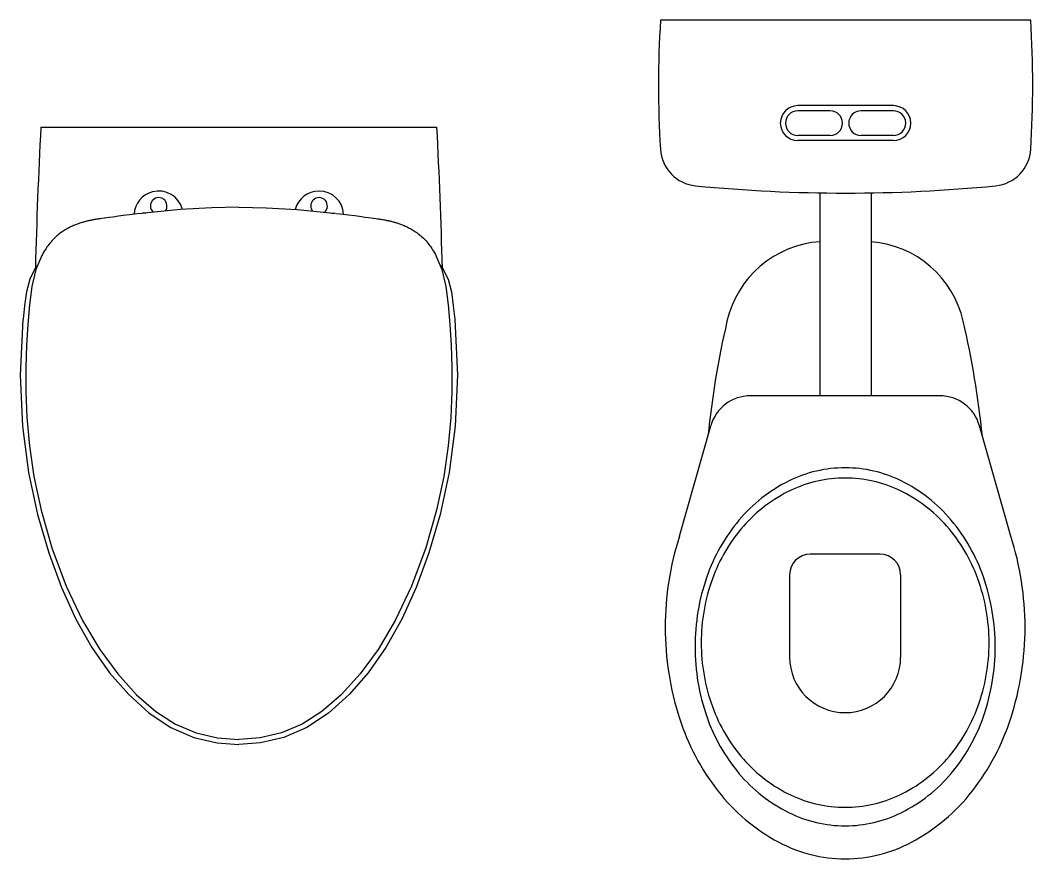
# Model space of a CAD drawing. Header units: inches. Extents: x -4069 to 370, y 13184 to 18341.
# Drawn here: x -2012 to -1028, y 13265 to 14080 of the extents above; entities that cross this region are included whole.
import ezdxf

# ---------------------------------------------------------------- set-up
doc = ezdxf.new("R2010")
doc.units = ezdxf.units.IN
doc.header["$MEASUREMENT"] = 0
doc.layers.add('freecads.com', color=7, linetype='Continuous')

msp = doc.modelspace()

# ---------------------------------------------------------------- linework, layer by layer
at = {"layer": 'freecads.com'}
for p, q in [((-1029.703152167138, 14080.21340680577), (-1389.703152167138, 14080.21340680577)), ((-1163.203152167138, 13997.21340680577), (-1256.203152167138, 13997.21340680577)), ((-1224.703152167138, 13992.21340680577), (-1256.203152167138, 13992.21340680577)), ((-1163.203152167138, 13992.21340680577), (-1194.703152167138, 13992.21340680577)), ((-1992.422837136975, 13976.34958661314), (-1607.144942480336, 13976.34958661314)), ((-1224.703152167138, 13968.21340680577), (-1256.203152167138, 13968.21340680577)), ((-1163.203152167138, 13963.21340680577), (-1256.203152167138, 13963.21340680577)), ((-1163.203152167138, 13968.21340680577), (-1194.703152167138, 13968.21340680577)), ((-1234.703152167138, 13912.42175460875), (-1234.703152167138, 13715.21340680577)), ((-1184.703152167138, 13912.42175460875), (-1184.703152167138, 13715.21340680577)), ((-1856.559317265368, 13896.13691017953), (-1888.60766672805, 13893.03397631583)), ((-1826.195548761367, 13897.95001502604), (-1856.559317265368, 13896.13691017953)), ((-1799.783889808656, 13898.50083168819), (-1826.195548761367, 13897.95001502604)), ((-1799.783889808656, 13898.50083168819), (-1773.372230855945, 13897.95001502604)), ((-1773.372230855945, 13897.95001502604), (-1743.008462351943, 13896.13691017953)), ((-1743.008462351943, 13896.13691017953), (-1710.960112889261, 13893.03397631577)), ((-1949.445367068482, 13884.41369555229), (-1950.230280812095, 13884.20254916513)), ((-1948.678813880273, 13884.61107152295), (-1949.445367068482, 13884.41369555229)), ((-1947.921440969767, 13884.7992672159), (-1948.678813880273, 13884.61107152295)), ((-1947.182428614549, 13884.97828263104), (-1947.921440969767, 13884.7992672159)), ((-1946.45718667606, 13885.14352762974), (-1947.182428614549, 13884.97828263104)), ((-1945.750305292859, 13885.30418248954), (-1946.45718667606, 13885.14352762974)), ((-1945.057194326269, 13885.45565707168), (-1945.750305292859, 13885.30418248954)), ((-1944.382443915085, 13885.59795137601), (-1945.057194326269, 13885.45565707168)), ((-1943.730644198098, 13885.73106540276), (-1944.382443915085, 13885.59795137601)), ((-1943.092614897723, 13885.85958929059), (-1943.730644198098, 13885.73106540276)), ((-1942.46835601396, 13885.98352303963), (-1943.092614897723, 13885.85958929059)), ((-1941.862457685485, 13886.09827651085), (-1942.46835601396, 13885.98352303963)), ((-1941.265739634713, 13886.20384970449), (-1941.862457685485, 13886.09827651085)), ((-1940.113614783004, 13886.41040595285), (-1941.265739634713, 13886.20384970449)), ((-1939.0119814586, 13886.59860164569), (-1940.113614783004, 13886.41040595285)), ((-1937.951659383798, 13886.76843678324), (-1939.0119814586, 13886.59860164569)), ((-1936.941828836418, 13886.92450150418), (-1937.951659383798, 13886.76843678324)), ((-1935.982489816459, 13887.07138594742), (-1936.941828836418, 13886.92450150418)), ((-1934.62839885518, 13887.26876191808), (-1935.982489816459, 13887.07138594742)), ((-1932.975948868632, 13887.49826886064), (-1934.62839885518, 13887.26876191808)), ((-1930.437602083628, 13887.84252927454), (-1932.975948868632, 13887.49826886064)), ((-1925.824512537649, 13888.50809940802), (-1930.703830136998, 13887.80580816373)), ((-1922.459940759312, 13888.97170343205), (-1925.824512537649, 13888.50809940802)), ((-1917.002265664596, 13889.70153550945), (-1922.459940759312, 13888.97170343205)), ((-1912.435077507245, 13890.29366342131), (-1917.002265664596, 13889.70153550945)), ((-1906.238390057428, 13891.06021660964), (-1912.435077507245, 13890.29366342131)), ((-1898.692201785241, 13891.96447396338), (-1906.238390057428, 13891.06021660964)), ((-1893.955178490221, 13892.51070048673), (-1898.692201785241, 13891.96447396338)), ((-1892.959118359453, 13892.60709340261), (-1893.532885715911, 13892.55201173639)), ((-1891.733551286008, 13892.71266659619), (-1892.959118359453, 13892.60709340261)), ((-1890.462082824051, 13892.83201020632), (-1891.733551286008, 13892.71266659619)), ((-1888.60766672805, 13893.03397631583), (-1890.27388713121, 13892.85037076172)), ((-1710.960112889261, 13893.03397631577), (-1709.293892486101, 13892.85037076172)), ((-1709.10569679326, 13892.83201020632), (-1707.834228331303, 13892.71266659619)), ((-1707.834228331303, 13892.71266659619), (-1706.608661257858, 13892.60709340261)), ((-1706.608661257858, 13892.60709340261), (-1706.0348939014, 13892.55201173639)), ((-1705.61260112709, 13892.51070048673), (-1700.87557783207, 13891.96447396338)), ((-1700.87557783207, 13891.96447396338), (-1693.329389559884, 13891.06021660958)), ((-1693.329389559884, 13891.06021660958), (-1687.132702110066, 13890.29366342131)), ((-1687.132702110066, 13890.29366342131), (-1682.565513952715, 13889.70153550945)), ((-1682.565513952715, 13889.70153550945), (-1677.107838857999, 13888.97170343205)), ((-1677.107838857999, 13888.97170343205), (-1673.743267079662, 13888.50809940802)), ((-1673.743267079662, 13888.50809940802), (-1668.863949480314, 13887.80580816373)), ((-1669.130177533683, 13887.84252927454), (-1666.591830748795, 13887.49826886064)), ((-1666.591830748795, 13887.49826886064), (-1664.939380762131, 13887.26876191808)), ((-1664.939380762131, 13887.26876191808), (-1663.585289800852, 13887.07138594742)), ((-1663.585289800852, 13887.07138594742), (-1662.625950780894, 13886.92450150418)), ((-1662.625950780894, 13886.92450150418), (-1661.616120233513, 13886.76843678324)), ((-1661.616120233513, 13886.76843678324), (-1660.555798158712, 13886.59860164569)), ((-1660.555798158712, 13886.59860164569), (-1659.454164834307, 13886.41040595285)), ((-1659.454164834307, 13886.41040595285), (-1658.302039982598, 13886.20384970449)), ((-1658.302039982598, 13886.20384970449), (-1657.705321931826, 13886.09827651085)), ((-1657.705321931826, 13886.09827651085), (-1657.099423603468, 13885.98352303963)), ((-1657.099423603468, 13885.98352303963), (-1656.475164719588, 13885.85958929059)), ((-1656.475164719588, 13885.85958929059), (-1655.837135419213, 13885.73106540276)), ((-1655.837135419213, 13885.73106540276), (-1655.180745563433, 13885.59795137601)), ((-1655.180745563433, 13885.59795137601), (-1654.510585291042, 13885.45565707168)), ((-1654.510585291042, 13885.45565707168), (-1653.817474324453, 13885.30418248954)), ((-1653.817474324453, 13885.30418248954), (-1653.110592941252, 13885.14352762974)), ((-1653.110592941252, 13885.14352762974), (-1652.385351002762, 13884.97828263104)), ((-1652.385351002762, 13884.97828263104), (-1651.646338647544, 13884.7992672159)), ((-1651.646338647544, 13884.7992672159), (-1650.888965737038, 13884.61107152295)), ((-1650.888965737038, 13884.61107152295), (-1650.12241254883, 13884.41369555229)), ((-1650.12241254883, 13884.41369555229), (-1649.337498805216, 13884.20254916513)), ((-1971.689179943838, 13874.54030688231), (-1972.731141463235, 13873.80588466606)), ((-1970.651808563351, 13875.23800798775), (-1971.689179943838, 13874.54030688231)), ((-1969.614437182863, 13875.90357812123), (-1970.651808563351, 13875.23800798775)), ((-1968.581655941285, 13876.54160742161), (-1969.614437182863, 13875.90357812123)), ((-1967.5534648385, 13877.14750575008), (-1968.581655941285, 13876.54160742161)), ((-1966.529863874508, 13877.72586324539), (-1967.5534648385, 13877.14750575008)), ((-1965.506262910632, 13878.27667990759), (-1966.529863874508, 13877.72586324539)), ((-1964.496432363252, 13878.79536559784), (-1965.506262910632, 13878.27667990759)), ((-1963.500372232367, 13879.29110059382), (-1964.496432363252, 13878.79536559784)), ((-1962.513492379301, 13879.7638848955), (-1963.500372232367, 13879.29110059382)), ((-1961.540382942731, 13880.20453822533), (-1962.513492379301, 13879.7638848955)), ((-1960.585634061565, 13880.62683099964), (-1961.540382942731, 13880.20453822533)), ((-1959.644655597011, 13881.02158294096), (-1960.585634061565, 13880.62683099964)), ((-1958.726627826654, 13881.39338418791), (-1959.644655597011, 13881.02158294096)), ((-1957.817780334, 13881.74682487945), (-1958.726627826654, 13881.39338418791)), ((-1956.927293396751, 13882.07731487685), (-1957.817780334, 13881.74682487945)), ((-1956.050576876114, 13882.39403445753), (-1956.927293396751, 13882.07731487685)), ((-1955.187630771972, 13882.69239348291), (-1956.050576876114, 13882.39403445753)), ((-1954.333864945533, 13882.97698209174), (-1955.187630771972, 13882.69239348291)), ((-1953.489279396796, 13883.24780028397), (-1954.333864945533, 13882.97698209174)), ((-1952.653874125877, 13883.50484805969), (-1953.489279396796, 13883.24780028397)), ((-1951.832239271338, 13883.75271555771), (-1952.653874125877, 13883.50484805969)), ((-1951.024374833527, 13883.98222250027), (-1951.832239271338, 13883.75271555771)), ((-1950.230280812095, 13884.20254916513), (-1951.024374833527, 13883.98222250027)), ((-1649.337498805216, 13884.20254916513), (-1648.543404783784, 13883.98222250027)), ((-1648.543404783784, 13883.98222250027), (-1647.735540345973, 13883.75271555771)), ((-1647.735540345973, 13883.75271555771), (-1646.913905491434, 13883.50484805963)), ((-1646.913905491434, 13883.50484805963), (-1646.078500220516, 13883.24780028397)), ((-1646.078500220516, 13883.24780028397), (-1645.233914671779, 13882.97698209169)), ((-1645.233914671779, 13882.97698209169), (-1644.380148845339, 13882.69239348291)), ((-1644.380148845339, 13882.69239348291), (-1643.517202741197, 13882.39403445753)), ((-1643.517202741197, 13882.39403445753), (-1642.64048622056, 13882.07731487679)), ((-1642.64048622056, 13882.07731487679), (-1641.749999283311, 13881.74682487945)), ((-1641.749999283311, 13881.74682487945), (-1640.841151790657, 13881.39338418785)), ((-1640.841151790657, 13881.39338418785), (-1639.923124020301, 13881.0215829409)), ((-1639.923124020301, 13881.0215829409), (-1638.982145555747, 13880.62683099964)), ((-1638.982145555747, 13880.62683099964), (-1638.027396674581, 13880.20453822533)), ((-1638.027396674581, 13880.20453822533), (-1637.05428723801, 13879.7638848955)), ((-1637.05428723801, 13879.7638848955), (-1636.067407384944, 13879.29110059377)), ((-1636.067407384944, 13879.29110059377), (-1635.071347254059, 13878.79536559784)), ((-1635.071347254059, 13878.79536559784), (-1634.061516706679, 13878.27667990759)), ((-1634.061516706679, 13878.27667990759), (-1633.037915742803, 13877.72586324539)), ((-1633.037915742803, 13877.72586324539), (-1632.014314778811, 13877.14750575008)), ((-1632.014314778811, 13877.14750575008), (-1630.986123676026, 13876.54160742161)), ((-1630.986123676026, 13876.54160742161), (-1629.953342434448, 13875.90357812123)), ((-1629.953342434448, 13875.90357812123), (-1628.915971053961, 13875.23800798775)), ((-1628.915971053961, 13875.23800798775), (-1627.874009534564, 13874.54030688225)), ((-1627.874009534564, 13874.54030688225), (-1626.836638154076, 13873.80588466606)), ((-1981.819616389541, 13865.6813388985), (-1982.774365270707, 13864.60265626836)), ((-1980.85109709188, 13866.72789055669), (-1981.819616389541, 13865.6813388985)), ((-1979.8733975164, 13867.73313096522), (-1980.85109709188, 13866.72789055669)), ((-1978.877337385631, 13868.70165026294), (-1979.8733975164, 13867.73313096522)), ((-1977.872096977044, 13869.6380385887), (-1978.877337385631, 13868.70165026294)), ((-1976.857676290871, 13870.53770580366), (-1977.872096977044, 13869.6380385887)), ((-1975.834075326995, 13871.40524204659), (-1976.857676290871, 13870.53770580366)), ((-1974.80588422421, 13872.24064731763), (-1975.834075326995, 13871.40524204659)), ((-1973.768512843722, 13873.03933147779), (-1974.80588422421, 13872.24064731763)), ((-1972.731141463235, 13873.80588466606), (-1973.768512843722, 13873.03933147779)), ((-1626.836638154076, 13873.80588466606), (-1625.799266773589, 13873.03933147779)), ((-1625.799266773589, 13873.03933147779), (-1624.761895393101, 13872.24064731763)), ((-1624.761895393101, 13872.24064731763), (-1623.733704290316, 13871.40524204659)), ((-1623.733704290316, 13871.40524204659), (-1622.710103326441, 13870.53770580366)), ((-1622.710103326441, 13870.53770580366), (-1621.695682640267, 13869.6380385887)), ((-1621.695682640267, 13869.6380385887), (-1620.69044223168, 13868.70165026294)), ((-1620.69044223168, 13868.70165026294), (-1619.694382100912, 13867.73313096522)), ((-1619.694382100912, 13867.73313096522), (-1618.716682525432, 13866.72789055669)), ((-1618.716682525432, 13866.72789055669), (-1617.74816322777, 13865.6813388985)), ((-1617.74816322777, 13865.6813388985), (-1616.793414346605, 13864.60265626836)), ((-1989.104166747267, 13855.64270522983), (-1989.985473406698, 13854.1141889922)), ((-1988.213679810018, 13857.11613980124), (-1989.104166747267, 13855.64270522983)), ((-1987.332373150472, 13858.50236173441), (-1988.213679810018, 13857.11613980124)), ((-1986.446476352132, 13859.83350200144), (-1987.332373150472, 13858.50236173441)), ((-1985.54680913718, 13861.10038032454), (-1986.446476352132, 13859.83350200144)), ((-1984.633371505617, 13862.31676712017), (-1985.54680913718, 13861.10038032454)), ((-1983.710753596468, 13863.48266238855), (-1984.633371505617, 13862.31676712017)), ((-1982.774365270707, 13864.60265626836), (-1983.710753596468, 13863.48266238855)), ((-1616.793414346605, 13864.60265626836), (-1615.857026020843, 13863.48266238855)), ((-1615.857026020843, 13863.48266238855), (-1614.934408111694, 13862.31676712017)), ((-1614.934408111694, 13862.31676712017), (-1614.020970480131, 13861.10038032454)), ((-1614.020970480131, 13861.10038032454), (-1613.121303265179, 13859.83350200144)), ((-1613.121303265179, 13859.83350200144), (-1612.230816328047, 13858.50236173441)), ((-1612.230816328047, 13858.50236173441), (-1611.354099807293, 13857.11613980124)), ((-1611.354099807293, 13857.11613980124), (-1610.463612870044, 13855.64270522983)), ((-1610.463612870044, 13855.64270522983), (-1609.582306210614, 13854.1141889922)), ((-1991.390055895397, 13851.59879290151), (-1997.21494209821, 13837.90640870681)), ((-1990.908091315963, 13852.47091928336), (-1991.390055895397, 13851.59879290151)), ((-1989.985473406698, 13854.1141889922), (-1990.908091315963, 13852.47091928336)), ((-1609.582306210614, 13854.1141889922), (-1608.659688301348, 13852.4709192833)), ((-1608.659688301348, 13852.4709192833), (-1608.177723721914, 13851.59879290151)), ((-1608.177723721914, 13851.59879290151), (-1602.352837519102, 13837.90640870681)), ((-1997.788709454668, 13839.23754897389), (-2003.246384549268, 13828.50580433851)), ((-1997.21494209821, 13837.90640870681), (-2001.033937622757, 13821.40026939615)), ((-1995.456918918026, 13842.03753367336), (-1997.788709454668, 13839.23754897389)), ((-1604.110860699286, 13842.03753367336), (-1601.779070162644, 13839.23754897384)), ((-1602.352837519102, 13837.90640870681), (-1598.533841994555, 13821.40026939615)), ((-1601.779070162644, 13839.23754897384), (-1596.321395068044, 13828.50580433851)), ((-2003.246384549268, 13828.50580433851), (-2006.459481745573, 13816.1675111052)), ((-1596.321395068044, 13828.50580433851), (-1593.108297871855, 13816.1675111052)), ((-2006.459481745573, 13816.1675111052), (-2008.323078119276, 13802.75512538049)), ((-2001.033937622757, 13821.40026939615), (-2003.292285937896, 13803.60889120693)), ((-1598.533841994555, 13821.40026939615), (-1596.275493679532, 13803.60889120693)), ((-1593.108297871855, 13816.1675111052), (-1591.244701498035, 13802.75512538049)), ((-2008.323078119276, 13802.75512538049), (-2009.723070469066, 13789.54470576528)), ((-2003.292285937896, 13803.60889120693), (-2004.935555646742, 13784.62866705506)), ((-1596.275493679532, 13803.60889120693), (-1594.63222397057, 13784.62866705506)), ((-1591.244701498035, 13802.75512538049), (-1589.844709148245, 13789.54470576528)), ((-2009.746021163381, 13789.26929743415), (-2012.408301697309, 13735.39483773174)), ((-1589.821758453931, 13789.26929743415), (-1587.159477920002, 13735.39483773174)), ((-2004.935555646742, 13784.62866705506), (-2006.220794525194, 13764.34943360825)), ((-1594.63222397057, 13784.62866705506), (-1593.346985092117, 13764.34943360825)), ((-2006.220794525194, 13764.34943360825), (-2006.964397019205, 13742.61971628435)), ((-1593.346985092117, 13764.34943360825), (-1592.603382598107, 13742.61971628435)), ((-2006.964397019205, 13742.61971628435), (-2006.964397019205, 13719.23754897372)), ((-1592.603382598107, 13742.61971628435), (-1592.603382598107, 13719.23754897372)), ((-2012.408301697309, 13735.39483773174), (-2010.205035048501, 13685.65609313468)), ((-1587.159477920002, 13735.39483773174), (-1589.362744568811, 13685.65609313468)), ((-2006.964397019205, 13719.23754897372), (-2005.931615777627, 13693.97801487278)), ((-1592.603382598107, 13719.23754897372), (-1593.636163839801, 13693.97801487278)), ((-1118.074446480132, 13715.21340680577), (-1302.270963101408, 13715.21340680577)), ((-2005.931615777627, 13693.97801487278), (-2003.457530936539, 13666.50603384538)), ((-1593.636163839801, 13693.97801487278), (-1596.105658541979, 13666.50603384538)), ((-2010.205035048501, 13685.65609313468), (-2004.251624957855, 13640.62224086061)), ((-1589.362744568811, 13685.65609313468), (-1595.316154659457, 13640.62224086061)), ((-1371.279536036884, 13578.64460446628), (-1340.749184781096, 13686.14164803515)), ((-1049.065873544656, 13578.64460446628), (-1079.596224800443, 13686.14164803515)), ((-2003.457530936539, 13666.50603384538), (-1999.03722722231, 13636.63800033731)), ((-1596.105658541979, 13666.50603384538), (-1600.530552395001, 13636.63800033731)), ((-2004.251624957855, 13640.62224086061), (-1995.502820306538, 13599.73787410844)), ((-1595.316154659457, 13640.62224086061), (-1604.064959310774, 13599.73787410844)), ((-1999.03722722231, 13636.63800033731), (-1992.05103588997, 13604.00211310167)), ((-1600.530552395001, 13636.63800033731), (-1607.516743727341, 13604.00211310167)), ((-1995.502820306538, 13599.73787410844), (-1984.679272894129, 13562.5669296873)), ((-1992.05103588997, 13604.00211310167), (-1981.562568613874, 13567.53345992488)), ((-1607.516743727341, 13604.00211310167), (-1618.005211003438, 13567.53345992488)), ((-1604.064959310774, 13599.73787410844), (-1614.888506723182, 13562.5669296873)), ((-1984.679272894129, 13562.5669296873), (-1972.267537439206, 13528.72383593374)), ((-1981.562568613874, 13567.53345992488), (-1967.645267615524, 13530.16054939434)), ((-1618.005211003438, 13567.53345992488), (-1631.922512001787, 13530.16054939434)), ((-1614.888506723182, 13562.5669296873), (-1627.300242178106, 13528.72383593374)), ((-1176.17270479077, 13561.21340680577), (-1244.17270479077, 13561.21340680577)), ((-1264.17270479077, 13541.21340680577), (-1264.17270479077, 13461.21340680577)), ((-1156.17270479077, 13541.21340680577), (-1156.17270479077, 13461.21340680577)), ((-1967.645267615524, 13530.16054939434), (-1951.813878715933, 13496.72597799848)), ((-1631.922512001787, 13530.16054939434), (-1647.753900901378, 13496.72597799848)), ((-1972.267537439206, 13528.72383593374), (-1958.31351532993, 13498.02957743233)), ((-1627.300242178106, 13528.72383593374), (-1641.254264287381, 13498.02957743233)), ((-1958.31351532993, 13498.02957743233), (-1942.743764345032, 13470.43825279481)), ((-1951.813878715933, 13496.72597799848), (-1935.151674684334, 13468.69859016997)), ((-1647.753900901378, 13496.72597799848), (-1664.416104932978, 13468.69859016997)), ((-1641.254264287381, 13498.02957743233), (-1656.824015272279, 13470.43825279481)), ((-1942.743764345032, 13470.43825279481), (-1925.572054900775, 13446.00035354828)), ((-1935.151674684334, 13468.69859016997), (-1917.612754131864, 13444.7977371691)), ((-1664.416104932978, 13468.69859016997), (-1681.955025485448, 13444.7977371691)), ((-1656.824015272279, 13470.43825279481), (-1673.995724716537, 13446.00035354828)), ((-1925.572054900775, 13446.00035354828), (-1906.949861579422, 13424.74342052605)), ((-1917.612754131864, 13444.7977371691), (-1899.417443723731, 13424.65161774903)), ((-1681.955025485448, 13444.7977371691), (-1700.150335893581, 13424.65161774903)), ((-1673.995724716537, 13446.00035354828), (-1692.617918037889, 13424.74342052605)), ((-1906.949861579422, 13424.74342052605), (-1887.028658963005, 13406.81892831014)), ((-1899.417443723731, 13424.65161774903), (-1880.625415264825, 13408.35662482547)), ((-1700.150335893581, 13424.65161774903), (-1718.942364352486, 13408.35662482547)), ((-1692.617918037889, 13424.74342052605), (-1712.539120654306, 13406.81892831014)), ((-1887.028658963005, 13406.81892831014), (-1865.813037190434, 13392.71802175768)), ((-1880.625415264825, 13408.35662482547), (-1861.30552083809, 13396.05505270291)), ((-1718.942364352486, 13408.35662482547), (-1738.262258779221, 13396.05505270291)), ((-1712.539120654306, 13406.81892831014), (-1733.754742426878, 13392.71802175768)), ((-1865.813037190434, 13392.71802175768), (-1843.532503204267, 13383.04659919716)), ((-1861.30552083809, 13396.05505270291), (-1841.338416833161, 13387.57247610497)), ((-1738.262258779221, 13396.05505270291), (-1758.22936278415, 13387.57247610497)), ((-1733.754742426878, 13392.71802175768), (-1756.035276413044, 13383.04659919716)), ((-1843.532503204267, 13383.04659919716), (-1820.898528526501, 13377.82302118391)), ((-1841.338416833161, 13387.57247610497), (-1820.558858251512, 13382.63348670049)), ((-1820.558858251512, 13382.63348670049), (-1799.783889808656, 13381.09120004637)), ((-1779.008921365799, 13382.63348670049), (-1799.783889808656, 13381.09120004637)), ((-1758.22936278415, 13387.57247610497), (-1779.008921365799, 13382.63348670049)), ((-1756.035276413044, 13383.04659919716), (-1778.669251090811, 13377.82302118391)), ((-1820.898528526501, 13377.82302118391), (-1799.783889808656, 13376.34958661256)), ((-1778.669251090811, 13377.82302118391), (-1799.783889808656, 13376.34958661256))]:
    msp.add_line(p, q, dxfattribs=at)
for centre, radius, start, end in [((-391.7031521671379, 14016.99948428863), 1000, 176.3756925042634, 183.5675344034156), ((-2027.703152167138, 14016.99948428863), 1000, 356.4324655965844, 3.624307495736554), ((-1256.203152167138, 13980.21340680577), 17, 90, 270), ((-1163.203152167138, 13980.21340680577), 17, 270, 90), ((-1256.203152167138, 13980.21340680577), 12, 90, 270), ((-1224.703152167138, 13980.21340680577), 12, 270, 90), ((-1194.703152167138, 13980.21340680577), 12, 90, 270), ((-1163.203152167138, 13980.21340680577), 12, 270, 90), ((-1351.838937868124, 13957.13903811423), 38, 183.5675344034156, 264.4208862256748), ((-1067.567366466035, 13957.13903811423), 38, 275.5791137743252, 356.4324655965844), ((-1209.703152167138, 15412.21340680577), 1500, 264.4208862256748, 270), ((-1209.703152167138, 15412.21340680577), 1500, 270, 275.5791137743252), ((-1227.662143910879, 13765.21340680577), 100, 94.03754133730385, 167.0325697485952), ((-1192.683265670603, 13765.21340680577), 100, 12.9674302514048, 85.42286493189505), ((-436.0506959273407, 13582.92941718584), 912.3276047570807, 167.0325697485952, 174.1410207898392), ((-1984.294713654199, 13582.92941718584), 912.3276047570807, 5.858979210160769, 12.9674302514048), ((-1302.270963101408, 13675.21340680577), 40, 90, 164.1448662060388), ((-1118.074446480132, 13675.21340680577), 40, 15.85513379396122, 90), ((-1210.172704790712, 13522.00278119278), 123.210625613021, 90, 116.2733319554078), ((-1210.17270479077, 13522.00278119266), 123.2106256130683, 63.72666804459219, 90), ((-1198.056602591059, 13497.4589576003), 150.5821292079796, 116.2733319554078, 140.0006445982513), ((-1210.17270479077, 13512.22327741283), 122.9901293929142, 90, 115.3322627667575), ((-1210.172704790712, 13512.22327741283), 122.9901293929778, 64.66773723324249, 90), ((-1222.28880699048, 13497.45895760041), 150.5821292079169, 39.99935540174872, 63.72666804459219), ((-1201.69278424541, 13494.30998062314), 142.8091922953959, 115.3322627667575, 138.8140748349485), ((-1218.652625336072, 13494.3099806232), 142.8091922953098, 41.18592516505154, 64.66773723324249), ((-1179.105161886189, 13481.55717402092), 175.3212445073632, 140.0006445982513, 160.8346697111579), ((-1241.24024769535, 13481.5571740208), 175.3212445074199, 19.16533028884216, 39.99935540174872), ((-1188.460841735061, 13482.73203092628), 160.3913770794508, 138.8140748349485, 160.0776165339292), ((-1231.884567846479, 13482.73203092616), 160.3913770795086, 19.92238346607077, 41.18592516505154), ((-1096.790083099848, 13490.21340680577), 288.3826216908941, 162.1428188782713, 180), ((-1323.555326481692, 13490.21340680577), 288.3826216908941, 0, 17.85718112172873), ((-1244.17270479077, 13541.21340680577), 20, 90, 180), ((-1176.17270479077, 13541.21340680577), 20, 0, 90), ((-1149.343936004552, 13471.21340680565), 206.8287687861898, 160.8346697111579, 180), ((-1167.716196795103, 13475.21340680577), 182.4565079956996, 160.0776165339292, 180), ((-1252.629212786436, 13475.21340680589), 182.4565079956956, 0, 19.92238346607077), ((-1271.001473576987, 13471.21340680577), 206.8287687861884, 0, 19.16533028884216), ((-1096.790083099848, 13490.21340680577), 288.3826216908932, 180, 197.8571811217287), ((-1323.555326481692, 13490.21340680577), 288.3826216908943, 342.1428188782713, 0), ((-1149.343936004552, 13471.21340680589), 206.8287687861884, 180, 199.1653302888421), ((-1167.716196795103, 13475.21340680577), 182.4565079956956, 180, 199.9223834660708), ((-1252.629212786436, 13475.21340680565), 182.4565079956973, 340.0776165339292, 0), ((-1271.001473576987, 13471.21340680577), 206.8287687861887, 340.8346697111578, 0), ((-1210.17270479077, 13461.21340680577), 54, 180, 0), ((-1188.460841735061, 13467.69478268526), 160.3913770794515, 199.9223834660708, 221.1859251650515), ((-1231.884567846479, 13467.69478268538), 160.3913770795083, 318.8140748349485, 340.0776165339292), ((-1179.105161886189, 13460.86963959062), 175.3212445073638, 199.1653302888421, 219.9993554017487), ((-1241.24024769535, 13460.86963959074), 175.3212445074193, 320.0006445982513, 340.8346697111578), ((-1152.391264750033, 13472.30059073202), 229.9672095071807, 197.8571811217287, 217.8749836552184), ((-1267.954144831449, 13472.30059073202), 229.9672095071813, 322.1250163447816, 342.1428188782713), ((-1201.69278424541, 13456.1168329884), 142.8091922953892, 221.1859251650515, 244.6677372332425), ((-1218.652625336072, 13456.11683298834), 142.809192295317, 295.3322627667575, 318.8140748349485), ((-1198.056602591059, 13444.96785601124), 150.5821292079766, 219.9993554017487, 243.7266680445922), ((-1222.28880699048, 13444.96785601113), 150.5821292079275, 296.2733319554078, 320.0006445982513), ((-1187.700441777815, 13444.83789748804), 185.2353695876868, 217.8749836552184, 241.962007418239), ((-1210.17270479077, 13438.20353619871), 122.9901293929252, 244.6677372332425, 270), ((-1210.172704790712, 13438.20353619871), 122.9901293929724, 270, 295.3322627667575), ((-1232.644967803724, 13444.83789748804), 185.2353695876875, 298.0379925817609, 322.1250163447816), ((-1210.172704790712, 13420.42403241876), 123.2106256130161, 243.7266680445922, 270), ((-1210.17270479077, 13420.42403241888), 123.2106256130792, 270, 296.2733319554078), ((-1210.17270479077, 13402.64124248794), 137.4278356822408, 241.962007418239, 270), ((-1210.17270479077, 13402.64124248794), 137.4278356822412, 270, 298.0379925817609)]:
    msp.add_arc(centre, radius, start, end, dxfattribs=at)
for points in [[(-1992.422837136975, 13976.34958661314), (-1994.753520235383, 13930.69642099949), (-1996.519902461754, 13885.01165453695), (-1997.721983815856, 13839.31767228015)], [(-1601.845795801455, 13839.31767228015), (-1603.047877155441, 13885.01165453695), (-1604.814259381928, 13930.69642099949), (-1607.144942480336, 13976.34958661314)], [(-1854.576377281417, 13896.25625378972), (-1857.885867393539, 13909.06733132481), (-1870.949402565449, 13916.76958431794), (-1883.760480100602, 13913.46009420594)], [(-1721.797430718165, 13914.22205725529), (-1732.71737104639, 13914.22205725529), (-1742.26026971914, 13906.83193370405), (-1744.991402335894, 13896.25625378972)], [(-1697.878217161946, 13891.60644313299), (-1698.58968868394, 13904.2935869191), (-1709.087336237855, 13914.22205725529), (-1721.797430718165, 13914.22205725529)], [(-1883.760480100602, 13913.46009420594), (-1893.854195435495, 13910.8528953381), (-1901.106614821205, 13902.01687804861), (-1901.684972316456, 13891.60644313299)], [(-1872.725786301155, 13906.04701996038), (-1874.157909622845, 13907.1899645345), (-1875.938883497343, 13907.81422341826), (-1877.770348899146, 13907.81422341826)], [(-1871.4634981169, 13894.69560658014), (-1868.677283833931, 13898.1795219686), (-1869.241870912687, 13903.26080567741), (-1872.725786301155, 13906.04701996038)], [(-1715.637464379157, 13904.96374719138), (-1717.17057075569, 13906.77226189898), (-1719.42432893192, 13907.81422341826), (-1721.797430718165, 13907.81422341826)], [(-1716.573852704918, 13893.57561270033), (-1713.172559815888, 13896.46281003802), (-1712.750267041461, 13901.55786416344), (-1715.637464379157, 13904.96374719138)]]:
    msp.add_open_spline(points, degree=3, dxfattribs=at)
for points in [[(-1877.770348899146, 13907.81422341826), (-1882.231963862978, 13907.81422341826), (-1885.848993278072, 13904.19719400317), (-1885.848993278072, 13899.74016917813), (-1885.848993278072, 13897.36706739183), (-1884.807031758792, 13895.11330921565), (-1882.993926912393, 13893.57561270033)], [(-1721.797430718165, 13907.81422341826), (-1726.259045681996, 13907.81422341826), (-1729.871484958298, 13904.19719400317), (-1729.871484958298, 13899.74016917813), (-1729.871484958298, 13897.90411363747), (-1729.251816213327, 13896.12772990183), (-1728.104281500411, 13894.69560658014)]]:
    msp.add_open_spline(points, degree=3, knots=[0, 0, 0, 0, 1, 1, 1, 2, 2, 2, 2], dxfattribs=at)

doc.saveas('drawing.dxf')
